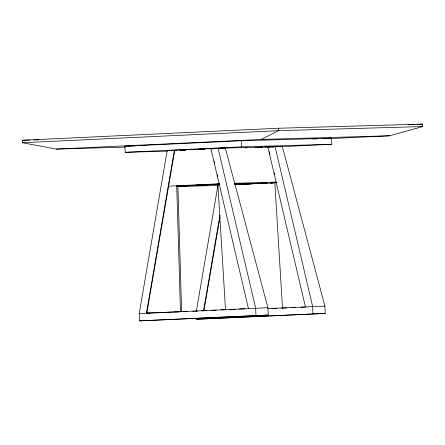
<?xml version="1.0" encoding="UTF-8"?>
<svg xmlns="http://www.w3.org/2000/svg" width="445" height="445" viewBox="0 0 445 445"><rect width="100%" height="100%" fill="white"/><g stroke="black" fill="none" stroke-linecap="round" stroke-linejoin="round"><path stroke-width="0.67" d="M150.021 313.147L146.8 313.069L174.763 150.238L225.292 147.985L267.907 307.734L268.24 315.049L139.558 320.873L139.224 313.558L167.186 150.582L176.064 150.199M196.334 311.255L217.95 185.254M203.549 310.916L219.997 215.046M203.905 310.699L219.941 217.227M56.259 149.086L261.159 139.452L278.481 130.674L422.75 126.564L422.639 124.127L278.37 128.238L22.25 140.281L22.361 142.717L56.259 149.086L124.973 147.134M329.333 138.629L389.559 135.797L422.75 126.564M203.348 184.886L177.805 186.249L219.891 184.286M204.728 184.809L211.631 184.441M213.7 184.33L219.88 184.013M234.799 184.631L263.79 183.123M270.694 182.767L272.763 182.661M408.065 124.811L414.312 124.517M417.087 124.389L422.639 124.127M420.67 126.664L422.055 126.597M167.515 151.122L125.201 152.329L124.923 146.233L241.34 140.759L331.514 138.189L331.786 144.286L281.896 146.633M312.802 139.068L316.962 138.873M322.503 138.612L331.514 138.189M125.201 152.329L241.618 146.85L331.786 144.286M175.714 150.315L170.463 150.493M180.303 150.104L185.387 149.854M189.514 149.659L195.016 149.403M198.453 149.242L204.644 148.953M208.772 148.758L213.589 148.53M218.072 148.324L225.292 147.985M182.116 150.182L185.559 150.021M191.751 149.726L195.188 149.565M200.689 149.309L204.817 149.114M210.324 148.853L212.382 148.758L210.858 148.53L248.427 308.424M183.557 150.193L185.621 150.093M193.186 149.737L195.249 149.642M202.814 149.286L204.194 149.22M211.759 148.864L213.822 148.769M245.512 147.963L246.886 147.901M255.141 147.512L262.016 147.189M264.769 147.061L282.28 146.361L324.895 306.11L325.228 313.425L196.545 319.249L325.228 313.425M257.505 147.523L262.322 147.295M267.134 147.067L274.014 146.744L217.716 148.335M276.373 146.639L282.28 146.361M261.12 147.523L262.494 147.456M272.184 147.078L273.58 147.022M168.572 186.166L219.485 183.774M176.532 186.227L219.318 184.213L195.149 185.226M234.398 184.063L235.778 183.996M239.911 183.802L244.739 183.579M238.726 184.063L240.105 184.002M257.355 183.19L258.734 183.123M276.862 182.456L274.838 182.55L282.508 308.14M234.877 184.542L265.259 183.112M270.783 182.851L276.306 182.589L270.783 182.806M234.799 184.642L267.25 183.118M270.705 182.951L276.885 182.661M146.8 313.069L181.621 311.661L177.883 185.954L176.721 185.782L180.459 311.483M139.224 313.558L267.907 307.734M156.206 312.852L159.638 312.69M165.824 312.401L168.572 312.273M175.436 311.951L178.873 311.789M229.637 309.509L235.132 309.247M239.254 309.053L244.75 308.797M182.99 311.728L187.846 311.5M192.702 311.272L197.558 311.044M201.719 310.849L206.575 310.621M211.431 310.393L216.287 310.165M221.143 309.937L225.999 309.709M267.951 308.563L324.895 306.11M271.901 308.607L276.757 308.379M281.613 308.146L286.63 307.951M291.436 307.723L295.558 307.528M301.054 307.272L305.175 307.078M139.558 320.873L268.24 315.049M177.883 185.954L182.027 185.782M185.476 185.637L192.385 185.343M236.251 184.213L241.084 184.013M245.918 183.818L252.137 183.568M254.896 183.451L263.184 183.118M22.25 140.281L29.882 140.064M34.043 139.947L38.899 139.808M24.442 142.661L22.361 142.717L278.481 130.674L278.37 128.238M261.159 139.452L389.559 135.797M124.923 146.233L126.313 146.194M127.698 146.155L135.33 145.938M142.267 145.738L145.042 145.66M210.858 148.53L213.817 148.446M179.958 150.087L185.409 149.932M192.323 149.737L195.094 149.654M234.053 183.29L276.462 182.083L272.857 183.067L234.448 184.158M218.317 185.426L179.908 186.522L178.067 186.199M147.595 313.185L146.444 313.219L174.401 150.243L175.931 150.471M268.869 147.061L267.851 146.906L305.415 306.8M176.721 185.782L177.889 186.16M275.066 146.566L312.635 306.46L312.963 313.775M269.32 151.634L269.954 154.343M274.242 172.61L274.715 174.64M218.078 148.191L255.641 308.085L255.975 315.399M214.184 161.157L214.651 163.154M217.305 174.462L217.772 176.454M217.839 184.108L225.515 309.703M241.34 140.759L241.618 146.85"/></g></svg>
